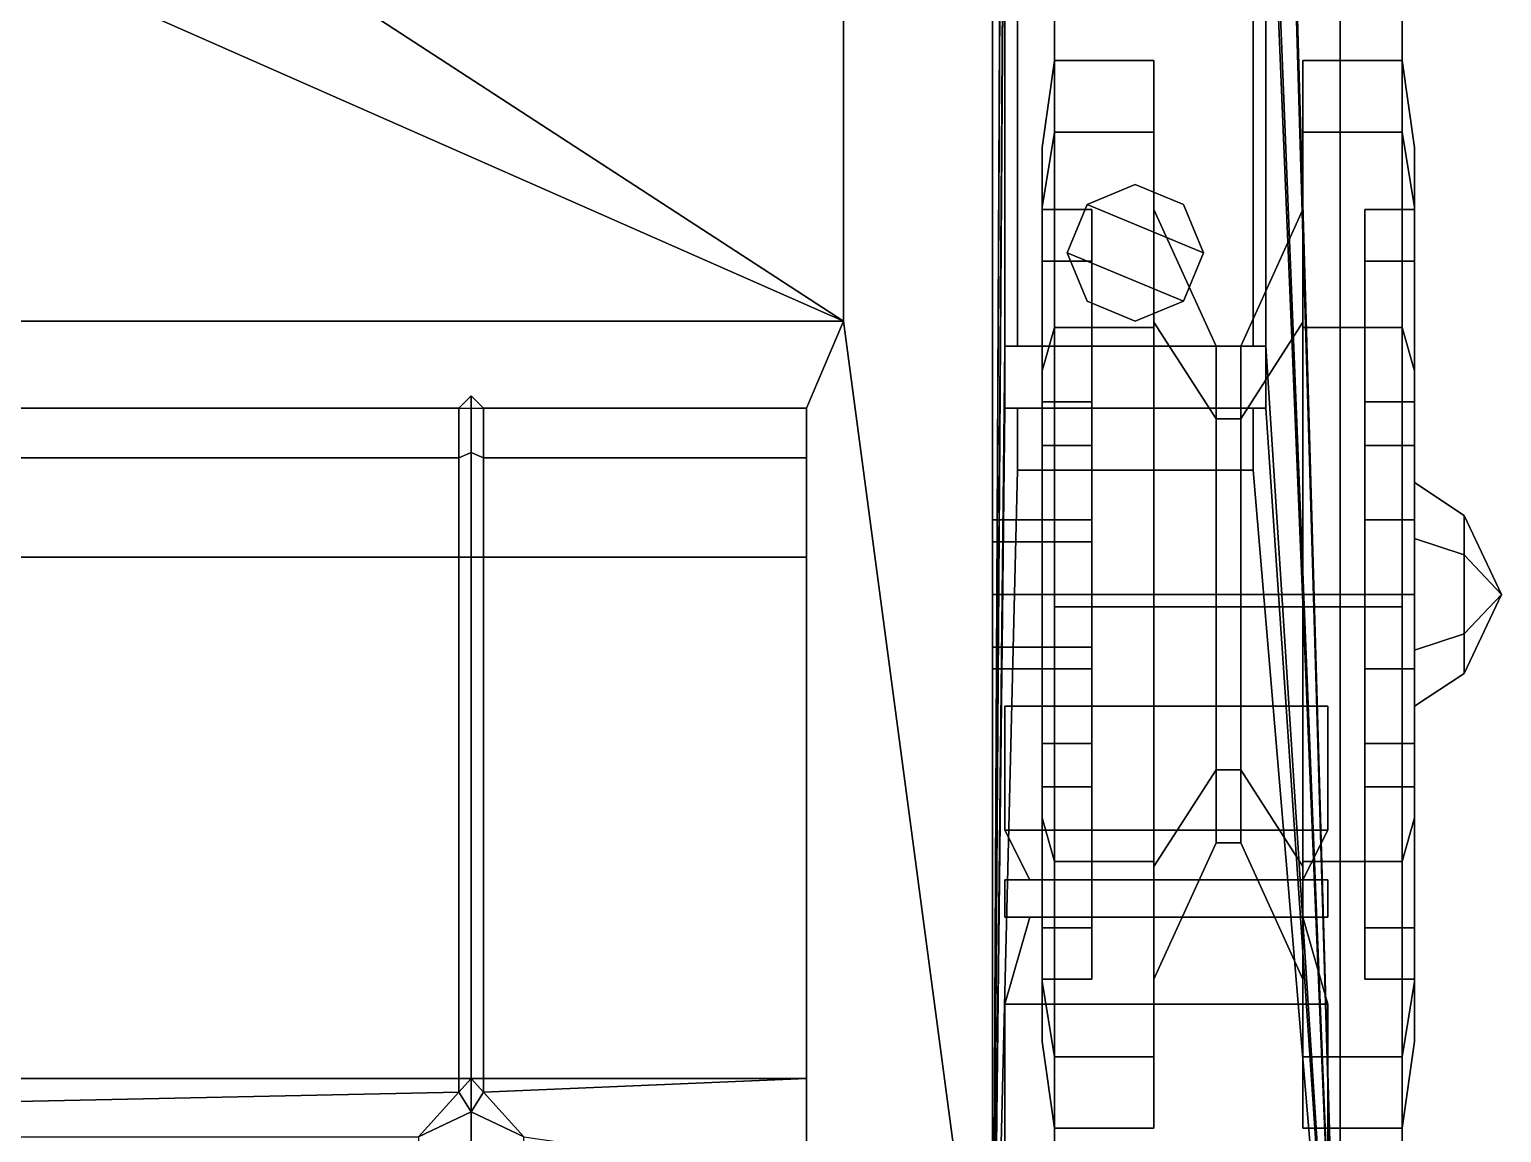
# Model space of a CAD drawing. Header units: millimetres. Extents: x -1.21 to 1.21, y -2.88 to 5.11.
# Drawn here: x 0.024 to 1.21, y -2.103 to -1.215 of the extents above; entities that cross this region are included whole.
import ezdxf

# ---------------------------------------------------------------- set-up
doc = ezdxf.new("R2010")
doc.units = ezdxf.units.MM
for name, color, linetype in [('fenders', 1, 'Continuous'), ('option2', 2, 'Continuous'), ('tracks', 3, 'Continuous'), ('wheels', 2, 'Continuous')]:
    doc.layers.add(name, color=color, linetype=linetype)

msp = doc.modelspace()

# ---------------------------------------------------------------- linework, layer by layer
for points in [[(0.8, 1.06, 0.4), (0.8, -2.27, 0.4), (-0.8, -2.27, 0.4), (-0.8, 1.06, 0.4)], [(0.8, -2.35, 1.52), (0.8, -2.27, 0.4), (0.8, 1.06, 0.4), (0.8, 1.06, 1.52)], [(0.68, -1.45, 1.52), (0.8, -2.35, 1.52), (0.8, -0.96, 1.52), (0.68, -1, 1.52)], [(0.68, -1.45, 1.62), (0.68, -1, 1.62), (0.2685, -0.995, 1.62), (0.155, -1.1085, 1.62)], [(0.68, -1.45, 1.62), (0.68, -1.45, 1.52), (0.68, -1, 1.52), (0.68, -1, 1.62)], [(0.68, -1.45, 1.62), (0.68, -1.45, 1.62), (0.155, -1.1085, 1.62), (0, -1.15, 1.62)], [(0, -1.15, 1.62), (-0.68, -1.45, 1.62), (0.68, -1.45, 1.62), (0, -1.15, 1.62)], [(-0.68, -1.45, 1.62), (-0.68, -1.45, 1.52), (0.68, -1.45, 1.52), (0.68, -1.45, 1.62)], [(-0.68, -1.45, 1.52), (-0.65, -1.52, 1.52), (0.65, -1.52, 1.52), (0.68, -1.45, 1.52)], [(0.8, -2.35, 1.52), (0.68, -1.45, 1.52), (0.65, -1.52, 1.52), (0.65, -2.18, 1.52)], [(0.37, -1.52, 1.59), (0.37, -1.56, 1.65), (0.38, -1.5556, 1.6583), (0.38, -1.51, 1.59)], [(0.37, -1.52, 1.52), (0.37, -1.52, 1.59), (0.38, -1.51, 1.59), (0.38, -1.51, 1.52)], [(0.38, -1.51, 1.59), (0.38, -1.5556, 1.6583), (0.39, -1.56, 1.65), (0.39, -1.52, 1.59)], [(0.38, -1.51, 1.52), (0.38, -1.51, 1.59), (0.39, -1.52, 1.59), (0.39, -1.52, 1.52)], [(-0.37, -1.52, 1.59), (-0.37, -1.56, 1.65), (0.37, -1.56, 1.65), (0.37, -1.52, 1.59)], [(-0.37, -1.52, 1.52), (-0.37, -1.52, 1.59), (0.37, -1.52, 1.59), (0.37, -1.52, 1.52)], [(0.39, -1.52, 1.59), (0.39, -1.56, 1.65), (0.65, -1.56, 1.65), (0.65, -1.52, 1.59)], [(0.39, -1.52, 1.52), (0.39, -1.52, 1.59), (0.65, -1.52, 1.59), (0.65, -1.52, 1.52)], [(0.65, -2.18, 1.59), (0.65, -1.52, 1.59), (0.65, -1.56, 1.65), (0.65, -2.14, 1.65)], [(0.65, -2.18, 1.52), (0.65, -1.52, 1.52), (0.65, -1.52, 1.59), (0.65, -2.18, 1.59)], [(-0.37, -1.56, 1.65), (-0.37, -1.64, 1.68), (0.37, -1.64, 1.68), (0.37, -1.56, 1.65)], [(0.37, -1.56, 1.65), (0.37, -1.64, 1.68), (0.38, -1.64, 1.69), (0.38, -1.5556, 1.6583)], [(0.38, -1.5556, 1.6583), (0.38, -1.64, 1.69), (0.39, -1.64, 1.68), (0.39, -1.56, 1.65)], [(0.39, -1.56, 1.65), (0.39, -1.64, 1.68), (0.65, -1.64, 1.68), (0.65, -1.56, 1.65)], [(0.65, -2.14, 1.65), (0.65, -1.56, 1.65), (0.65, -1.64, 1.68), (0.65, -2.06, 1.68)], [(0.88, -1.6276, 0.5024), (0.88, -1.61, 0.46), (0.8, -1.61, 0.46), (0.8, -1.6276, 0.5024)], [(0.88, -1.61, 0.46), (0.88, -1.6276, 0.4176), (0.8, -1.6276, 0.4176), (0.8, -1.61, 0.46)], [(0.88, -1.6276, 0.4176), (0.88, -1.67, 0.4), (0.8, -1.67, 0.4), (0.8, -1.6276, 0.4176)], [(0.88, -1.67, 0.52), (0.88, -1.6276, 0.5024), (0.8, -1.6276, 0.5024), (0.8, -1.67, 0.52)], [(-0.37, -1.64, 1.68), (-0.37, -2.06, 1.68), (0.37, -2.06, 1.68), (0.37, -1.64, 1.68)], [(0.37, -1.64, 1.68), (0.37, -2.06, 1.68), (0.38, -2.06, 1.69), (0.38, -1.64, 1.69)], [(0.38, -1.64, 1.69), (0.38, -2.06, 1.69), (0.39, -2.06, 1.68), (0.39, -1.64, 1.68)], [(0.39, -1.64, 1.68), (0.39, -2.06, 1.68), (0.65, -2.06, 1.68), (0.65, -1.64, 1.68)], [(0.88, -1.67, 0.4), (0.88, -1.7124, 0.4176), (0.8, -1.7124, 0.4176), (0.8, -1.67, 0.4)], [(0.88, -1.7124, 0.5024), (0.88, -1.67, 0.52), (0.8, -1.67, 0.52), (0.8, -1.7124, 0.5024)], [(0.88, -1.73, 0.46), (0.88, -1.7124, 0.5024), (0.8, -1.7124, 0.5024), (0.8, -1.73, 0.46)], [(0.88, -1.7124, 0.4176), (0.88, -1.73, 0.46), (0.8, -1.73, 0.46), (0.8, -1.7124, 0.4176)], [(-0.37, -2.06, 1.68), (-0.38, -2.0867, 1.68), (0.37, -2.071, 1.6759), (0.37, -2.06, 1.68)], [(0.38, -2.06, 1.69), (0.38, -2.06, 1.69), (0.37, -2.071, 1.6759), (0.38, -2.0867, 1.68)], [(0.38, -2.06, 1.69), (0.38, -2.06, 1.69), (0.37, -2.06, 1.68), (0.37, -2.071, 1.6759)], [(0.38, -2.06, 1.69), (0.38, -2.0867, 1.68), (0.39, -2.071, 1.6759)], [(0.38, -2.06, 1.69), (0.39, -2.071, 1.6759), (0.39, -2.06, 1.68)], [(0.39, -2.071, 1.6759), (0.4224, -2.1069, 1.6624), (0.65, -2.14, 1.65), (0.65, -2.06, 1.68)], [(0.39, -2.06, 1.68), (0.39, -2.071, 1.6759), (0.65, -2.06, 1.68)], [(-0.38, -2.0867, 1.68), (-0.3376, -2.1069, 1.6624), (0.3376, -2.1069, 1.6624), (0.37, -2.071, 1.6759)], [(0.37, -2.071, 1.6759), (0.37, -2.071, 1.6759), (0.3376, -2.1069, 1.6624), (0.38, -2.0867, 1.68)], [(0.39, -2.071, 1.6759), (0.38, -2.0867, 1.68), (0.4224, -2.1069, 1.6624)], [(0.38, -2.0867, 1.68), (0.3376, -2.1069, 1.6624), (0.3376, -2.71, 1.6624), (0.38, -2.71, 1.68)], [(0.4224, -2.1069, 1.6624), (0.38, -2.0867, 1.68), (0.38, -2.71, 1.68), (0.4224, -2.71, 1.6624)]]:
    msp.add_3dface(points)
at = {"layer": 'fenders'}
for points in [[(0.81, -0.32, 1.25), (0.81, -0.21, 1.25), (0.8, 1.06, 1.25), (0.8, -2.4, 1.25)], [(1.02, -0.21, 1.25), (1.02, -0.32, 1.25), (1.08, -2.4, 1.25), (1.08, 1.06, 1.25)], [(1.08, -2.4, 1.22), (1.08, 1.06, 1.22), (1.08, 1.06, 1.25), (1.08, -2.4, 1.25)], [(0.8, -2.4, 1.25), (0.8, -2.4, 1.25), (0.81, -0.37, 1.25), (0.81, -0.32, 1.25)], [(1.02, -0.37, 1.25), (1.08, -2.4, 1.25), (1.08, -2.4, 1.25), (1.02, -0.32, 1.25)], [(0.81, -0.37, 1.25), (0.8, -2.4, 1.25), (0.8, -2.4, 1.25), (0.81, -0.91, 1.25)], [(1.08, -2.4, 1.25), (1.08, -2.4, 1.25), (1.02, -0.37, 1.25), (1.02, -0.91, 1.25)], [(0.81, -0.91, 1.25), (0.8, -2.4, 1.25), (0.8, -2.4, 1.25), (0.81, -0.96, 1.25)], [(1.08, -2.4, 1.25), (1.08, -2.4, 1.25), (1.02, -0.91, 1.25), (1.02, -0.96, 1.25)], [(0.81, -0.96, 1.25), (0.8, -2.4, 1.25), (0.8, -2.4, 1.25), (0.81, -1.47, 1.25)], [(0.82, -0.96, 1.25), (0.81, -0.96, 1.25), (0.81, -1.47, 1.25), (0.82, -1.47, 1.25)], [(0.82, -0.96, 1.37), (0.82, -0.96, 1.25), (0.82, -1.47, 1.25), (0.82, -1.47, 1.37)], [(1.01, -1.47, 1.37), (1.01, -0.96, 1.37), (0.82, -0.96, 1.37), (0.82, -1.47, 1.37)], [(1.01, -1.47, 1.25), (1.01, -0.96, 1.25), (1.01, -0.96, 1.37), (1.01, -1.47, 1.37)], [(1.02, -1.47, 1.25), (1.02, -0.96, 1.25), (1.01, -0.96, 1.25), (1.01, -1.47, 1.25)], [(1.08, -2.4, 1.25), (1.08, -2.4, 1.25), (1.02, -0.96, 1.25), (1.02, -1.47, 1.25)], [(0.8761, -1.3561, 1.39), (0.97, -1.395, 1.39), (0.9539, -1.3561, 1.39), (0.915, -1.34, 1.39)], [(0.915, -1.34, 1.37), (0.8761, -1.3561, 1.37), (0.8761, -1.3561, 1.39), (0.915, -1.34, 1.39)], [(0.9539, -1.3561, 1.37), (0.915, -1.34, 1.37), (0.915, -1.34, 1.39), (0.9539, -1.3561, 1.39)], [(0.86, -1.395, 1.39), (0.9539, -1.4339, 1.39), (0.97, -1.395, 1.39), (0.8761, -1.3561, 1.39)], [(0.8761, -1.3561, 1.37), (0.86, -1.395, 1.37), (0.86, -1.395, 1.39), (0.8761, -1.3561, 1.39)], [(0.97, -1.395, 1.37), (0.9539, -1.3561, 1.37), (0.9539, -1.3561, 1.39), (0.97, -1.395, 1.39)], [(0.8761, -1.4339, 1.39), (0.915, -1.45, 1.39), (0.9539, -1.4339, 1.39), (0.86, -1.395, 1.39)], [(0.86, -1.395, 1.37), (0.8761, -1.4339, 1.37), (0.8761, -1.4339, 1.39), (0.86, -1.395, 1.39)], [(0.9539, -1.4339, 1.37), (0.97, -1.395, 1.37), (0.97, -1.395, 1.39), (0.9539, -1.4339, 1.39)], [(0.8761, -1.4339, 1.37), (0.915, -1.45, 1.37), (0.915, -1.45, 1.39), (0.8761, -1.4339, 1.39)], [(0.915, -1.45, 1.37), (0.9539, -1.4339, 1.37), (0.9539, -1.4339, 1.39), (0.915, -1.45, 1.39)], [(0.81, -1.47, 1.25), (0.8, -2.4, 1.25), (0.8, -2.4, 1.25), (0.81, -1.52, 1.25)], [(0.82, -1.47, 1.37), (0.81, -1.47, 1.38), (1.02, -1.47, 1.38), (1.01, -1.47, 1.37)], [(0.82, -1.47, 1.25), (0.81, -1.47, 1.25), (0.81, -1.47, 1.38), (0.82, -1.47, 1.37)], [(1.02, -1.52, 1.38), (1.02, -1.47, 1.38), (0.81, -1.47, 1.38), (0.81, -1.52, 1.38)], [(0.81, -1.47, 1.38), (0.81, -1.47, 1.25), (0.81, -1.52, 1.25), (0.81, -1.52, 1.38)], [(1.02, -1.47, 1.38), (1.02, -1.47, 1.25), (1.01, -1.47, 1.25), (1.01, -1.47, 1.37)], [(1.02, -1.52, 1.25), (1.02, -1.47, 1.25), (1.02, -1.47, 1.38), (1.02, -1.52, 1.38)], [(1.08, -2.4, 1.25), (1.08, -2.4, 1.25), (1.02, -1.47, 1.25), (1.02, -1.52, 1.25)], [(0.82, -1.52, 1.25), (0.81, -1.52, 1.25), (0.8, -2.4, 1.25), (0.82, -1.57, 1.25)], [(0.82, -1.52, 1.25), (0.81, -1.52, 1.25), (0.8, -2.4, 1.25), (0.82, -1.57, 1.25)], [(1.01, -1.52, 1.37), (1.02, -1.52, 1.38), (0.81, -1.52, 1.38), (0.82, -1.52, 1.37)], [(0.81, -1.52, 1.38), (0.81, -1.52, 1.25), (0.82, -1.52, 1.25), (0.82, -1.52, 1.37)], [(0.82, -1.52, 1.37), (0.82, -1.52, 1.25), (0.82, -1.57, 1.25), (0.82, -1.57, 1.37)], [(1.01, -1.57, 1.37), (1.01, -1.52, 1.37), (0.82, -1.52, 1.37), (0.82, -1.57, 1.37)], [(1.01, -1.52, 1.25), (1.02, -1.52, 1.25), (1.02, -1.52, 1.38), (1.01, -1.52, 1.37)], [(1.01, -1.57, 1.25), (1.01, -1.52, 1.25), (1.01, -1.52, 1.37), (1.01, -1.57, 1.37)], [(1.08, -2.4, 1.25), (1.02, -1.52, 1.25), (1.01, -1.52, 1.25), (1.01, -1.57, 1.25)], [(0.82, -1.57, 1.25), (0.8, -2.4, 1.25), (1.08, -2.4, 1.25), (1.01, -1.57, 1.25)], [(0.82, -1.57, 1.37), (0.82, -1.57, 1.25), (1.01, -1.57, 1.25), (1.01, -1.57, 1.37)]]:
    msp.add_3dface(points, dxfattribs=at)
at = {"layer": 'option2'}
for points in [[(0.81, -1.76, 1.27), (0.81, -1.86, 1.27), (0.81, -1.86, 1.64), (0.81, -1.76, 1.64)], [(0.81, -1.76, 1.64), (0.81, -1.86, 1.64), (1.07, -1.86, 1.64), (1.07, -1.76, 1.64)], [(1.07, -1.76, 1.64), (1.07, -1.76, 1.27), (0.81, -1.76, 1.27), (0.81, -1.76, 1.64)], [(1.07, -1.86, 1.64), (1.07, -1.86, 1.27), (1.07, -1.76, 1.27), (1.07, -1.76, 1.64)], [(0.81, -1.86, 1.27), (0.83, -1.9, 1.27), (0.83, -1.9, 1.62), (0.81, -1.86, 1.64)], [(0.81, -1.86, 1.64), (0.83, -1.9, 1.62), (1.05, -1.9, 1.62), (1.07, -1.86, 1.64)], [(1.05, -1.9, 1.62), (1.05, -1.9, 1.27), (1.07, -1.86, 1.27), (1.07, -1.86, 1.64)], [(0.81, -1.9, 1.63), (0.81, -1.93, 1.63), (1.07, -1.93, 1.63), (1.07, -1.9, 1.63)], [(0.81, -1.9, 1.27), (0.81, -1.93, 1.27), (0.81, -1.93, 1.63), (0.81, -1.9, 1.63)], [(0.83, -1.9, 1.62), (0.81, -1.9, 1.63), (1.07, -1.9, 1.63), (1.05, -1.9, 1.62)], [(0.83, -1.9, 1.27), (0.81, -1.9, 1.27), (0.81, -1.9, 1.63), (0.83, -1.9, 1.62)], [(1.07, -1.9, 1.63), (1.07, -1.9, 1.27), (1.05, -1.9, 1.27), (1.05, -1.9, 1.62)], [(1.07, -1.93, 1.63), (1.07, -1.93, 1.27), (1.07, -1.9, 1.27), (1.07, -1.9, 1.63)], [(1.07, -2, 1.64), (1.05, -1.93, 1.62), (0.83, -1.93, 1.62), (0.81, -2, 1.64)], [(0.83, -1.93, 1.62), (0.83, -1.93, 1.27), (0.81, -2, 1.27), (0.81, -2, 1.64)], [(0.81, -1.93, 1.27), (0.83, -1.93, 1.27), (0.83, -1.93, 1.62), (0.81, -1.93, 1.63)], [(0.81, -1.93, 1.63), (0.83, -1.93, 1.62), (1.05, -1.93, 1.62), (1.07, -1.93, 1.63)], [(1.07, -2, 1.27), (1.05, -1.93, 1.27), (1.05, -1.93, 1.62), (1.07, -2, 1.64)], [(1.05, -1.93, 1.62), (1.05, -1.93, 1.27), (1.07, -1.93, 1.27), (1.07, -1.93, 1.63)], [(0.81, -2, 1.27), (0.81, -2.37, 1.27), (0.81, -2.37, 1.64), (0.81, -2, 1.64)], [(0.81, -2, 1.64), (0.81, -2.37, 1.64), (1.07, -2.37, 1.64), (1.07, -2, 1.64)], [(1.07, -2.37, 1.64), (1.07, -2.37, 1.27), (1.07, -2, 1.27), (1.07, -2, 1.64)]]:
    msp.add_3dface(points, dxfattribs=at)
at = {"layer": 'tracks'}
for points in [[(0.85, 1.65), (0.85, -1.68), (0.85, -1.68, 0.05), (0.85, 1.65, 0.05)], [(0.85, 1.65, 0.05), (0.85, -1.68, 0.05), (1.13, -1.68, 0.05), (1.13, 1.65, 0.05)], [(1.13, 1.65), (1.13, -1.68), (0.85, -1.68), (0.85, 1.65)], [(1.13, -1.68, 0.05), (1.13, -1.68), (1.13, 1.65), (1.13, 1.65, 0.05)], [(0.85, -1.67, 0.92), (0.85, -0.79, 0.92), (0.85, -0.79, 0.87), (0.85, -1.67, 0.87)], [(1.13, -1.67, 0.92), (1.13, -0.79, 0.92), (0.85, -0.79, 0.92), (0.85, -1.67, 0.92)], [(0.85, -1.67, 0.87), (0.85, -0.79, 0.87), (1.13, -0.79, 0.87), (1.13, -1.67, 0.87)], [(1.13, -0.79, 0.87), (1.13, -0.79, 0.92), (1.13, -1.67, 0.92), (1.13, -1.67, 0.87)], [(1.13, -2.55, 0.92), (1.13, -1.67, 0.92), (0.85, -1.67, 0.92), (0.85, -2.55, 0.92)], [(0.85, -2.55, 0.92), (0.85, -1.67, 0.92), (0.85, -1.67, 0.87), (0.85, -2.52, 0.87)], [(0.85, -2.52, 0.87), (0.85, -1.67, 0.87), (1.13, -1.67, 0.87), (1.13, -2.52, 0.87)], [(1.13, -1.67, 0.87), (1.13, -1.67, 0.92), (1.13, -2.55, 0.92), (1.13, -2.52, 0.87)], [(0.85, -1.68, 0.05), (0.85, -2.54, 0.27), (1.13, -2.54, 0.27), (1.13, -1.68, 0.05)], [(0.85, -1.68), (0.85, -2.54, 0.21), (0.85, -2.54, 0.27), (0.85, -1.68, 0.05)], [(1.13, -1.68), (1.13, -2.54, 0.21), (0.85, -2.54, 0.21), (0.85, -1.68)], [(1.13, -2.54, 0.27), (1.13, -2.54, 0.21), (1.13, -1.68), (1.13, -1.68, 0.05)]]:
    msp.add_3dface(points, dxfattribs=at)
at = {"layer": 'wheels'}
for points in [[(0.85, -1.2976, 0.675), (0.85, -1.24, 0.46), (0.84, -1.31, 0.46), (0.84, -1.3582, 0.64)], [(0.85, -1.24, 0.46), (0.85, -1.2976, 0.245), (0.84, -1.3582, 0.28), (0.84, -1.31, 0.46)], [(0.93, -1.2976, 0.675), (0.93, -1.24, 0.46), (0.85, -1.24, 0.46), (0.85, -1.2976, 0.675)], [(0.93, -1.24, 0.46), (0.93, -1.2976, 0.245), (0.85, -1.2976, 0.245), (0.85, -1.24, 0.46)], [(0.93, -1.4508, 0.6792), (0.93, -1.36, 0.46), (0.93, -1.24, 0.46), (0.93, -1.2976, 0.675)], [(0.93, -1.36, 0.46), (0.93, -1.4508, 0.2408), (0.93, -1.2976, 0.245), (0.93, -1.24, 0.46)], [(1.05, -1.36, 0.46), (1.05, -1.4508, 0.6792), (1.05, -1.2976, 0.675), (1.05, -1.24, 0.46)], [(1.05, -1.24, 0.46), (1.05, -1.2976, 0.675), (1.13, -1.2976, 0.675), (1.13, -1.24, 0.46)], [(1.05, -1.4508, 0.2408), (1.05, -1.36, 0.46), (1.05, -1.24, 0.46), (1.05, -1.2976, 0.245)], [(1.05, -1.2976, 0.245), (1.05, -1.24, 0.46), (1.13, -1.24, 0.46), (1.13, -1.2976, 0.245)], [(1.13, -1.24, 0.46), (1.13, -1.2976, 0.675), (1.14, -1.3582, 0.64), (1.14, -1.31, 0.46)], [(1.13, -1.2976, 0.245), (1.13, -1.24, 0.46), (1.14, -1.31, 0.46), (1.14, -1.3582, 0.28)], [(0.85, -1.2976, 0.245), (0.85, -1.455, 0.0876), (0.84, -1.49, 0.1482), (0.84, -1.3582, 0.28)], [(0.85, -1.455, 0.8324), (0.85, -1.2976, 0.675), (0.84, -1.3582, 0.64), (0.84, -1.49, 0.7718)], [(0.93, -1.2976, 0.245), (0.93, -1.455, 0.0876), (0.85, -1.455, 0.0876), (0.85, -1.2976, 0.245)], [(0.93, -1.455, 0.8324), (0.93, -1.2976, 0.675), (0.85, -1.2976, 0.675), (0.85, -1.455, 0.8324)], [(0.93, -1.4508, 0.2408), (0.93, -1.4508, 0.2408), (0.93, -1.455, 0.0876), (0.93, -1.2976, 0.245)], [(0.93, -1.4508, 0.6792), (0.93, -1.4508, 0.6792), (0.93, -1.2976, 0.675), (0.93, -1.455, 0.8324)], [(1.05, -1.4508, 0.2408), (1.05, -1.4508, 0.2408), (1.05, -1.2976, 0.245), (1.05, -1.455, 0.0876)], [(1.05, -1.455, 0.0876), (1.05, -1.2976, 0.245), (1.13, -1.2976, 0.245), (1.13, -1.455, 0.0876)], [(1.05, -1.4508, 0.6792), (1.05, -1.4508, 0.6792), (1.05, -1.455, 0.8324), (1.05, -1.2976, 0.675)], [(1.05, -1.2976, 0.675), (1.05, -1.455, 0.8324), (1.13, -1.455, 0.8324), (1.13, -1.2976, 0.675)], [(1.13, -1.455, 0.0876), (1.13, -1.2976, 0.245), (1.14, -1.3582, 0.28), (1.14, -1.49, 0.1482)], [(1.13, -1.2976, 0.675), (1.13, -1.455, 0.8324), (1.14, -1.49, 0.7718), (1.14, -1.3582, 0.64)], [(0.84, -1.3582, 0.64), (0.84, -1.31, 0.46), (0.84, -1.36, 0.46), (0.84, -1.4015, 0.615)], [(0.84, -1.31, 0.46), (0.84, -1.3582, 0.28), (0.84, -1.4015, 0.305), (0.84, -1.36, 0.46)], [(1.14, -1.31, 0.46), (1.14, -1.3582, 0.64), (1.14, -1.4015, 0.615), (1.14, -1.36, 0.46)], [(1.14, -1.3582, 0.28), (1.14, -1.31, 0.46), (1.14, -1.36, 0.46), (1.14, -1.4015, 0.305)], [(0.84, -1.3582, 0.28), (0.84, -1.49, 0.1482), (0.84, -1.515, 0.1915), (0.84, -1.4015, 0.305)], [(0.84, -1.49, 0.7718), (0.84, -1.3582, 0.64), (0.84, -1.4015, 0.615), (0.84, -1.515, 0.7285)], [(0.88, -1.36, 0.46), (0.88, -1.4015, 0.615), (0.84, -1.4015, 0.615), (0.84, -1.36, 0.46)], [(0.88, -1.4015, 0.305), (0.88, -1.36, 0.46), (0.84, -1.36, 0.46), (0.84, -1.4015, 0.305)], [(0.88, -1.4015, 0.615), (0.88, -1.36, 0.46), (0.88, -1.55, 0.46), (0.88, -1.61, 0.5639)], [(0.88, -1.36, 0.46), (0.88, -1.4015, 0.305), (0.88, -1.55, 0.46)], [(0.98, -1.5286, 0.6014), (0.98, -1.47, 0.46), (0.93, -1.36, 0.46), (0.93, -1.4508, 0.6792)], [(0.98, -1.47, 0.46), (0.98, -1.5286, 0.3186), (0.93, -1.4508, 0.2408), (0.93, -1.36, 0.46)], [(1, -1.47, 0.46), (1, -1.5286, 0.6014), (1.05, -1.4508, 0.6792), (1.05, -1.36, 0.46)], [(1, -1.5286, 0.3186), (1, -1.47, 0.46), (1.05, -1.36, 0.46), (1.05, -1.4508, 0.2408)], [(1.1, -1.36, 0.46), (1.1, -1.4015, 0.615), (1.1, -1.55, 0.46)], [(1.1, -1.4015, 0.615), (1.1, -1.36, 0.46), (1.14, -1.36, 0.46), (1.14, -1.4015, 0.615)], [(1.1, -1.4015, 0.305), (1.1, -1.36, 0.46), (1.1, -1.55, 0.46), (1.1, -1.61, 0.3561)], [(1.1, -1.36, 0.46), (1.1, -1.4015, 0.305), (1.14, -1.4015, 0.305), (1.14, -1.36, 0.46)], [(1.14, -1.49, 0.1482), (1.14, -1.3582, 0.28), (1.14, -1.4015, 0.305), (1.14, -1.515, 0.1915)], [(1.14, -1.3582, 0.64), (1.14, -1.49, 0.7718), (1.14, -1.515, 0.7285), (1.14, -1.4015, 0.615)], [(0.88, -1.515, 0.1915), (0.88, -1.4015, 0.305), (0.84, -1.4015, 0.305), (0.84, -1.515, 0.1915)], [(0.88, -1.4015, 0.615), (0.88, -1.515, 0.7285), (0.84, -1.515, 0.7285), (0.84, -1.4015, 0.615)], [(0.88, -1.4015, 0.305), (0.88, -1.515, 0.1915), (0.88, -1.61, 0.3561), (0.88, -1.55, 0.46)], [(0.88, -1.515, 0.7285), (0.88, -1.4015, 0.615), (0.88, -1.61, 0.5639)], [(1.1, -1.4015, 0.615), (1.1, -1.515, 0.7285), (1.1, -1.61, 0.5639), (1.1, -1.55, 0.46)], [(1.1, -1.515, 0.1915), (1.1, -1.4015, 0.305), (1.1, -1.61, 0.3561)], [(1.1, -1.4015, 0.305), (1.1, -1.515, 0.1915), (1.14, -1.515, 0.1915), (1.14, -1.4015, 0.305)], [(1.1, -1.515, 0.7285), (1.1, -1.4015, 0.615), (1.14, -1.4015, 0.615), (1.14, -1.515, 0.7285)], [(0.85, -1.455, 0.0876), (0.85, -1.67, 0.03), (0.84, -1.67, 0.1), (0.84, -1.49, 0.1482)], [(0.85, -1.67, 0.89), (0.85, -1.455, 0.8324), (0.84, -1.49, 0.7718), (0.84, -1.67, 0.82)], [(0.93, -1.455, 0.0876), (0.93, -1.67, 0.03), (0.85, -1.67, 0.03), (0.85, -1.455, 0.0876)], [(0.93, -1.67, 0.89), (0.93, -1.455, 0.8324), (0.85, -1.455, 0.8324), (0.85, -1.67, 0.89)], [(0.98, -1.5286, 0.3186), (0.98, -1.67, 0.26), (0.93, -1.67, 0.15), (0.93, -1.4508, 0.2408)], [(0.93, -1.4508, 0.2408), (0.93, -1.67, 0.15), (0.93, -1.67, 0.03), (0.93, -1.455, 0.0876)], [(0.98, -1.67, 0.66), (0.98, -1.5286, 0.6014), (0.93, -1.4508, 0.6792), (0.93, -1.67, 0.77)], [(0.93, -1.67, 0.77), (0.93, -1.4508, 0.6792), (0.93, -1.455, 0.8324), (0.93, -1.67, 0.89)], [(1, -1.67, 0.26), (1, -1.5286, 0.3186), (1.05, -1.4508, 0.2408), (1.05, -1.67, 0.15)], [(1, -1.5286, 0.6014), (1, -1.67, 0.66), (1.05, -1.67, 0.77), (1.05, -1.4508, 0.6792)], [(1.05, -1.67, 0.15), (1.05, -1.4508, 0.2408), (1.05, -1.455, 0.0876), (1.05, -1.67, 0.03)], [(1.05, -1.4508, 0.6792), (1.05, -1.67, 0.77), (1.05, -1.67, 0.89), (1.05, -1.455, 0.8324)], [(1.05, -1.67, 0.03), (1.05, -1.455, 0.0876), (1.13, -1.455, 0.0876), (1.13, -1.67, 0.03)], [(1.05, -1.455, 0.8324), (1.05, -1.67, 0.89), (1.13, -1.67, 0.89), (1.13, -1.455, 0.8324)], [(1.13, -1.67, 0.03), (1.13, -1.455, 0.0876), (1.14, -1.49, 0.1482), (1.14, -1.67, 0.1)], [(1.13, -1.455, 0.8324), (1.13, -1.67, 0.89), (1.14, -1.67, 0.82), (1.14, -1.49, 0.7718)], [(0.98, -1.47, 0.46), (0.98, -1.5286, 0.6014), (1, -1.5286, 0.6014), (1, -1.47, 0.46)], [(0.98, -1.5286, 0.3186), (0.98, -1.47, 0.46), (1, -1.47, 0.46), (1, -1.5286, 0.3186)], [(0.84, -1.49, 0.1482), (0.84, -1.67, 0.1), (0.84, -1.67, 0.15), (0.84, -1.515, 0.1915)], [(0.84, -1.67, 0.82), (0.84, -1.49, 0.7718), (0.84, -1.515, 0.7285), (0.84, -1.67, 0.77)], [(1.14, -1.67, 0.1), (1.14, -1.49, 0.1482), (1.14, -1.515, 0.1915), (1.14, -1.67, 0.15)], [(1.14, -1.49, 0.7718), (1.14, -1.67, 0.82), (1.14, -1.67, 0.77), (1.14, -1.515, 0.7285)], [(0.88, -1.67, 0.15), (0.88, -1.515, 0.1915), (0.84, -1.515, 0.1915), (0.84, -1.67, 0.15)], [(0.88, -1.515, 0.7285), (0.88, -1.67, 0.77), (0.84, -1.67, 0.77), (0.84, -1.515, 0.7285)], [(0.88, -1.515, 0.1915), (0.88, -1.67, 0.15), (0.88, -1.61, 0.3561)], [(0.88, -1.67, 0.77), (0.88, -1.515, 0.7285), (0.88, -1.61, 0.5639), (0.88, -1.73, 0.5639)], [(1.1, -1.67, 0.15), (1.1, -1.515, 0.1915), (1.1, -1.61, 0.3561), (1.1, -1.73, 0.3561)], [(1.1, -1.515, 0.1915), (1.1, -1.67, 0.15), (1.14, -1.67, 0.15), (1.14, -1.515, 0.1915)], [(1.1, -1.515, 0.7285), (1.1, -1.67, 0.77), (1.1, -1.61, 0.5639)], [(1.1, -1.67, 0.77), (1.1, -1.515, 0.7285), (1.14, -1.515, 0.7285), (1.14, -1.67, 0.77)], [(0.98, -1.67, 0.26), (0.98, -1.5286, 0.3186), (1, -1.5286, 0.3186), (1, -1.67, 0.26)], [(0.98, -1.5286, 0.6014), (0.98, -1.67, 0.66), (1, -1.67, 0.66), (1, -1.5286, 0.6014)], [(0.88, -1.61, 0.5639), (0.88, -1.55, 0.46), (0.84, -1.55, 0.46), (0.84, -1.61, 0.5639)], [(0.84, -1.61, 0.5639), (0.84, -1.55, 0.46), (0.84, -1.58, 0.46), (0.84, -1.625, 0.5379)], [(0.88, -1.55, 0.46), (0.88, -1.61, 0.3561), (0.84, -1.61, 0.3561), (0.84, -1.55, 0.46)], [(0.84, -1.55, 0.46), (0.84, -1.61, 0.3561), (0.84, -1.625, 0.3821), (0.84, -1.58, 0.46)], [(1.1, -1.55, 0.46), (1.1, -1.61, 0.5639), (1.14, -1.61, 0.5639), (1.14, -1.55, 0.46)], [(1.1, -1.61, 0.3561), (1.1, -1.55, 0.46), (1.14, -1.55, 0.46), (1.14, -1.61, 0.3561)], [(1.14, -1.55, 0.46), (1.14, -1.61, 0.5639), (1.14, -1.625, 0.5379), (1.14, -1.58, 0.46)], [(1.14, -1.61, 0.3561), (1.14, -1.55, 0.46), (1.14, -1.58, 0.46), (1.14, -1.625, 0.3821)], [(1.18, -1.6064, 0.46), (1.14, -1.58, 0.46), (1.14, -1.625, 0.5379), (1.18, -1.6382, 0.5151)], [(1.18, -1.6382, 0.4049), (1.14, -1.625, 0.3821), (1.14, -1.58, 0.46), (1.18, -1.6064, 0.46)], [(0.88, -1.61, 0.3561), (0.88, -1.73, 0.3561), (0.84, -1.73, 0.3561), (0.84, -1.61, 0.3561)], [(0.84, -1.61, 0.3561), (0.84, -1.73, 0.3561), (0.84, -1.715, 0.3821), (0.84, -1.625, 0.3821)], [(0.88, -1.73, 0.5639), (0.88, -1.61, 0.5639), (0.84, -1.61, 0.5639), (0.84, -1.73, 0.5639)], [(0.84, -1.73, 0.5639), (0.84, -1.61, 0.5639), (0.84, -1.625, 0.5379), (0.84, -1.715, 0.5379)], [(0.88, -1.67, 0.15), (0.88, -1.825, 0.1915), (0.88, -1.73, 0.3561), (0.88, -1.61, 0.3561)], [(1.1, -1.73, 0.3561), (1.1, -1.61, 0.3561), (1.14, -1.61, 0.3561), (1.14, -1.73, 0.3561)], [(1.1, -1.67, 0.77), (1.1, -1.825, 0.7285), (1.1, -1.73, 0.5639), (1.1, -1.61, 0.5639)], [(1.1, -1.61, 0.5639), (1.1, -1.73, 0.5639), (1.14, -1.73, 0.5639), (1.14, -1.61, 0.5639)], [(1.14, -1.73, 0.3561), (1.14, -1.61, 0.3561), (1.14, -1.625, 0.3821), (1.14, -1.715, 0.3821)], [(1.14, -1.61, 0.5639), (1.14, -1.73, 0.5639), (1.14, -1.715, 0.5379), (1.14, -1.625, 0.5379)], [(1.21, -1.67, 0.46), (1.18, -1.6064, 0.46), (1.18, -1.6382, 0.5151), (1.21, -1.67, 0.46)], [(1.21, -1.67, 0.46), (1.18, -1.6382, 0.4049), (1.18, -1.6064, 0.46), (1.21, -1.67, 0.46)], [(1.18, -1.7018, 0.4049), (1.14, -1.715, 0.3821), (1.14, -1.625, 0.3821), (1.18, -1.6382, 0.4049)], [(1.18, -1.6382, 0.5151), (1.14, -1.625, 0.5379), (1.14, -1.715, 0.5379), (1.18, -1.7018, 0.5151)], [(1.21, -1.67, 0.46), (1.18, -1.6382, 0.5151), (1.18, -1.7018, 0.5151), (1.21, -1.67, 0.46)], [(1.21, -1.67, 0.46), (1.18, -1.7018, 0.4049), (1.18, -1.6382, 0.4049), (1.21, -1.67, 0.46)], [(0.88, -1.825, 0.1915), (0.88, -1.67, 0.15), (0.84, -1.67, 0.15), (0.84, -1.825, 0.1915)], [(0.85, -1.67, 0.03), (0.85, -1.885, 0.0876), (0.84, -1.85, 0.1482), (0.84, -1.67, 0.1)], [(0.84, -1.67, 0.1), (0.84, -1.85, 0.1482), (0.84, -1.825, 0.1915), (0.84, -1.67, 0.15)], [(0.88, -1.67, 0.77), (0.88, -1.825, 0.7285), (0.84, -1.825, 0.7285), (0.84, -1.67, 0.77)], [(0.85, -1.885, 0.8324), (0.85, -1.67, 0.89), (0.84, -1.67, 0.82), (0.84, -1.85, 0.7718)], [(0.84, -1.85, 0.7718), (0.84, -1.67, 0.82), (0.84, -1.67, 0.77), (0.84, -1.825, 0.7285)], [(0.93, -1.67, 0.03), (0.93, -1.885, 0.0876), (0.85, -1.885, 0.0876), (0.85, -1.67, 0.03)], [(0.93, -1.885, 0.8324), (0.93, -1.67, 0.89), (0.85, -1.67, 0.89), (0.85, -1.885, 0.8324)], [(0.88, -1.825, 0.7285), (0.88, -1.67, 0.77), (0.88, -1.73, 0.5639)], [(0.98, -1.67, 0.26), (0.98, -1.8114, 0.3186), (0.93, -1.8892, 0.2408), (0.93, -1.67, 0.15)], [(0.93, -1.67, 0.15), (0.93, -1.8892, 0.2408), (0.93, -1.885, 0.0876), (0.93, -1.67, 0.03)], [(0.98, -1.8114, 0.6014), (0.98, -1.67, 0.66), (0.93, -1.67, 0.77), (0.93, -1.8892, 0.6792)], [(0.93, -1.8892, 0.6792), (0.93, -1.67, 0.77), (0.93, -1.67, 0.89), (0.93, -1.885, 0.8324)], [(0.98, -1.8114, 0.3186), (0.98, -1.67, 0.26), (1, -1.67, 0.26), (1, -1.8114, 0.3186)], [(0.98, -1.67, 0.66), (0.98, -1.8114, 0.6014), (1, -1.8114, 0.6014), (1, -1.67, 0.66)], [(1, -1.8114, 0.3186), (1, -1.67, 0.26), (1.05, -1.67, 0.15), (1.05, -1.8892, 0.2408)], [(1, -1.67, 0.66), (1, -1.8114, 0.6014), (1.05, -1.8892, 0.6792), (1.05, -1.67, 0.77)], [(1.05, -1.8892, 0.2408), (1.05, -1.67, 0.15), (1.05, -1.67, 0.03), (1.05, -1.885, 0.0876)], [(1.05, -1.885, 0.0876), (1.05, -1.67, 0.03), (1.13, -1.67, 0.03), (1.13, -1.885, 0.0876)], [(1.05, -1.67, 0.77), (1.05, -1.8892, 0.6792), (1.05, -1.885, 0.8324), (1.05, -1.67, 0.89)], [(1.05, -1.67, 0.89), (1.05, -1.885, 0.8324), (1.13, -1.885, 0.8324), (1.13, -1.67, 0.89)], [(1.1, -1.825, 0.1915), (1.1, -1.67, 0.15), (1.1, -1.73, 0.3561)], [(1.1, -1.67, 0.15), (1.1, -1.825, 0.1915), (1.14, -1.825, 0.1915), (1.14, -1.67, 0.15)], [(1.1, -1.825, 0.7285), (1.1, -1.67, 0.77), (1.14, -1.67, 0.77), (1.14, -1.825, 0.7285)], [(1.13, -1.885, 0.0876), (1.13, -1.67, 0.03), (1.14, -1.67, 0.1), (1.14, -1.85, 0.1482)], [(1.13, -1.67, 0.89), (1.13, -1.885, 0.8324), (1.14, -1.85, 0.7718), (1.14, -1.67, 0.82)], [(1.14, -1.85, 0.1482), (1.14, -1.67, 0.1), (1.14, -1.67, 0.15), (1.14, -1.825, 0.1915)], [(1.14, -1.67, 0.82), (1.14, -1.85, 0.7718), (1.14, -1.825, 0.7285), (1.14, -1.67, 0.77)], [(1.21, -1.67, 0.46), (1.18, -1.7018, 0.5151), (1.18, -1.7336, 0.46), (1.21, -1.67, 0.46)], [(1.21, -1.67, 0.46), (1.18, -1.7336, 0.46), (1.18, -1.7018, 0.4049), (1.21, -1.67, 0.46)], [(1.18, -1.7018, 0.5151), (1.14, -1.715, 0.5379), (1.14, -1.76, 0.46), (1.18, -1.7336, 0.46)], [(1.18, -1.7336, 0.46), (1.14, -1.76, 0.46), (1.14, -1.715, 0.3821), (1.18, -1.7018, 0.4049)], [(0.84, -1.79, 0.46), (0.84, -1.73, 0.5639), (0.84, -1.715, 0.5379), (0.84, -1.76, 0.46)], [(0.84, -1.73, 0.3561), (0.84, -1.79, 0.46), (0.84, -1.76, 0.46), (0.84, -1.715, 0.3821)], [(1.14, -1.73, 0.5639), (1.14, -1.79, 0.46), (1.14, -1.76, 0.46), (1.14, -1.715, 0.5379)], [(1.14, -1.79, 0.46), (1.14, -1.73, 0.3561), (1.14, -1.715, 0.3821), (1.14, -1.76, 0.46)], [(0.88, -1.79, 0.46), (0.88, -1.73, 0.5639), (0.84, -1.73, 0.5639), (0.84, -1.79, 0.46)], [(0.88, -1.73, 0.3561), (0.88, -1.79, 0.46), (0.84, -1.79, 0.46), (0.84, -1.73, 0.3561)], [(0.88, -1.9385, 0.615), (0.88, -1.825, 0.7285), (0.88, -1.73, 0.5639), (0.88, -1.79, 0.46)], [(0.88, -1.825, 0.1915), (0.88, -1.9385, 0.305), (0.88, -1.73, 0.3561)], [(0.88, -1.9385, 0.305), (0.88, -1.98, 0.46), (0.88, -1.79, 0.46), (0.88, -1.73, 0.3561)], [(1.1, -1.9385, 0.615), (1.1, -1.98, 0.46), (1.1, -1.79, 0.46), (1.1, -1.73, 0.5639)], [(1.1, -1.73, 0.5639), (1.1, -1.79, 0.46), (1.14, -1.79, 0.46), (1.14, -1.73, 0.5639)], [(1.1, -1.9385, 0.305), (1.1, -1.825, 0.1915), (1.1, -1.73, 0.3561), (1.1, -1.79, 0.46)], [(1.1, -1.79, 0.46), (1.1, -1.73, 0.3561), (1.14, -1.73, 0.3561), (1.14, -1.79, 0.46)], [(1.1, -1.825, 0.7285), (1.1, -1.9385, 0.615), (1.1, -1.73, 0.5639)], [(0.88, -1.98, 0.46), (0.88, -1.9385, 0.615), (0.88, -1.79, 0.46)], [(1.1, -1.98, 0.46), (1.1, -1.9385, 0.305), (1.1, -1.79, 0.46)], [(0.98, -1.87, 0.46), (0.98, -1.8114, 0.6014), (0.93, -1.8892, 0.6792), (0.93, -1.98, 0.46)], [(0.98, -1.8114, 0.3186), (0.98, -1.87, 0.46), (0.93, -1.98, 0.46), (0.93, -1.8892, 0.2408)], [(0.98, -1.8114, 0.6014), (0.98, -1.87, 0.46), (1, -1.87, 0.46), (1, -1.8114, 0.6014)], [(0.98, -1.87, 0.46), (0.98, -1.8114, 0.3186), (1, -1.8114, 0.3186), (1, -1.87, 0.46)], [(1, -1.8114, 0.6014), (1, -1.87, 0.46), (1.05, -1.98, 0.46), (1.05, -1.8892, 0.6792)], [(1, -1.87, 0.46), (1, -1.8114, 0.3186), (1.05, -1.8892, 0.2408), (1.05, -1.98, 0.46)], [(0.88, -1.9385, 0.305), (0.88, -1.825, 0.1915), (0.84, -1.825, 0.1915), (0.84, -1.9385, 0.305)], [(0.84, -1.85, 0.1482), (0.84, -1.9818, 0.28), (0.84, -1.9385, 0.305), (0.84, -1.825, 0.1915)], [(0.88, -1.825, 0.7285), (0.88, -1.9385, 0.615), (0.84, -1.9385, 0.615), (0.84, -1.825, 0.7285)], [(0.84, -1.9818, 0.64), (0.84, -1.85, 0.7718), (0.84, -1.825, 0.7285), (0.84, -1.9385, 0.615)], [(1.1, -1.825, 0.1915), (1.1, -1.9385, 0.305), (1.14, -1.9385, 0.305), (1.14, -1.825, 0.1915)], [(1.1, -1.9385, 0.615), (1.1, -1.825, 0.7285), (1.14, -1.825, 0.7285), (1.14, -1.9385, 0.615)], [(1.14, -1.9818, 0.28), (1.14, -1.85, 0.1482), (1.14, -1.825, 0.1915), (1.14, -1.9385, 0.305)], [(1.14, -1.85, 0.7718), (1.14, -1.9818, 0.64), (1.14, -1.9385, 0.615), (1.14, -1.825, 0.7285)], [(0.85, -1.885, 0.0876), (0.85, -2.0424, 0.245), (0.84, -1.9818, 0.28), (0.84, -1.85, 0.1482)], [(0.85, -2.0424, 0.675), (0.85, -1.885, 0.8324), (0.84, -1.85, 0.7718), (0.84, -1.9818, 0.64)], [(1.13, -2.0424, 0.245), (1.13, -1.885, 0.0876), (1.14, -1.85, 0.1482), (1.14, -1.9818, 0.28)], [(1.13, -1.885, 0.8324), (1.13, -2.0424, 0.675), (1.14, -1.9818, 0.64), (1.14, -1.85, 0.7718)], [(0.93, -1.885, 0.0876), (0.93, -2.0424, 0.245), (0.85, -2.0424, 0.245), (0.85, -1.885, 0.0876)], [(0.93, -2.0424, 0.675), (0.93, -1.885, 0.8324), (0.85, -1.885, 0.8324), (0.85, -2.0424, 0.675)], [(0.93, -1.8892, 0.2408), (0.93, -1.8892, 0.2408), (0.93, -2.0424, 0.245), (0.93, -1.885, 0.0876)], [(0.93, -1.8892, 0.6792), (0.93, -1.8892, 0.6792), (0.93, -1.885, 0.8324), (0.93, -2.0424, 0.675)], [(1.05, -1.8892, 0.2408), (1.05, -1.8892, 0.2408), (1.05, -1.885, 0.0876), (1.05, -2.0424, 0.245)], [(1.05, -2.0424, 0.245), (1.05, -1.885, 0.0876), (1.13, -1.885, 0.0876), (1.13, -2.0424, 0.245)], [(1.05, -1.8892, 0.6792), (1.05, -1.8892, 0.6792), (1.05, -2.0424, 0.675), (1.05, -1.885, 0.8324)], [(1.05, -1.885, 0.8324), (1.05, -2.0424, 0.675), (1.13, -2.0424, 0.675), (1.13, -1.885, 0.8324)], [(0.93, -1.98, 0.46), (0.93, -1.8892, 0.6792), (0.93, -2.0424, 0.675), (0.93, -2.1, 0.46)], [(0.93, -1.8892, 0.2408), (0.93, -1.98, 0.46), (0.93, -2.1, 0.46), (0.93, -2.0424, 0.245)], [(1.05, -1.8892, 0.6792), (1.05, -1.98, 0.46), (1.05, -2.1, 0.46), (1.05, -2.0424, 0.675)], [(1.05, -1.98, 0.46), (1.05, -1.8892, 0.2408), (1.05, -2.0424, 0.245), (1.05, -2.1, 0.46)], [(0.88, -1.9385, 0.615), (0.88, -1.98, 0.46), (0.84, -1.98, 0.46), (0.84, -1.9385, 0.615)], [(0.84, -2.03, 0.46), (0.84, -1.9818, 0.64), (0.84, -1.9385, 0.615), (0.84, -1.98, 0.46)], [(0.88, -1.98, 0.46), (0.88, -1.9385, 0.305), (0.84, -1.9385, 0.305), (0.84, -1.98, 0.46)], [(0.84, -1.9818, 0.28), (0.84, -2.03, 0.46), (0.84, -1.98, 0.46), (0.84, -1.9385, 0.305)], [(1.1, -1.98, 0.46), (1.1, -1.9385, 0.615), (1.14, -1.9385, 0.615), (1.14, -1.98, 0.46)], [(1.1, -1.9385, 0.305), (1.1, -1.98, 0.46), (1.14, -1.98, 0.46), (1.14, -1.9385, 0.305)], [(1.14, -1.9818, 0.64), (1.14, -2.03, 0.46), (1.14, -1.98, 0.46), (1.14, -1.9385, 0.615)], [(1.14, -2.03, 0.46), (1.14, -1.9818, 0.28), (1.14, -1.9385, 0.305), (1.14, -1.98, 0.46)], [(0.85, -2.1, 0.46), (0.85, -2.0424, 0.675), (0.84, -1.9818, 0.64), (0.84, -2.03, 0.46)], [(0.85, -2.0424, 0.245), (0.85, -2.1, 0.46), (0.84, -2.03, 0.46), (0.84, -1.9818, 0.28)], [(1.13, -2.0424, 0.675), (1.13, -2.1, 0.46), (1.14, -2.03, 0.46), (1.14, -1.9818, 0.64)], [(1.13, -2.1, 0.46), (1.13, -2.0424, 0.245), (1.14, -1.9818, 0.28), (1.14, -2.03, 0.46)], [(0.93, -2.1, 0.46), (0.93, -2.0424, 0.675), (0.85, -2.0424, 0.675), (0.85, -2.1, 0.46)], [(0.93, -2.0424, 0.245), (0.93, -2.1, 0.46), (0.85, -2.1, 0.46), (0.85, -2.0424, 0.245)], [(1.05, -2.0424, 0.675), (1.05, -2.1, 0.46), (1.13, -2.1, 0.46), (1.13, -2.0424, 0.675)], [(1.05, -2.1, 0.46), (1.05, -2.0424, 0.245), (1.13, -2.0424, 0.245), (1.13, -2.1, 0.46)]]:
    msp.add_3dface(points, dxfattribs=at)

doc.saveas('drawing.dxf')
